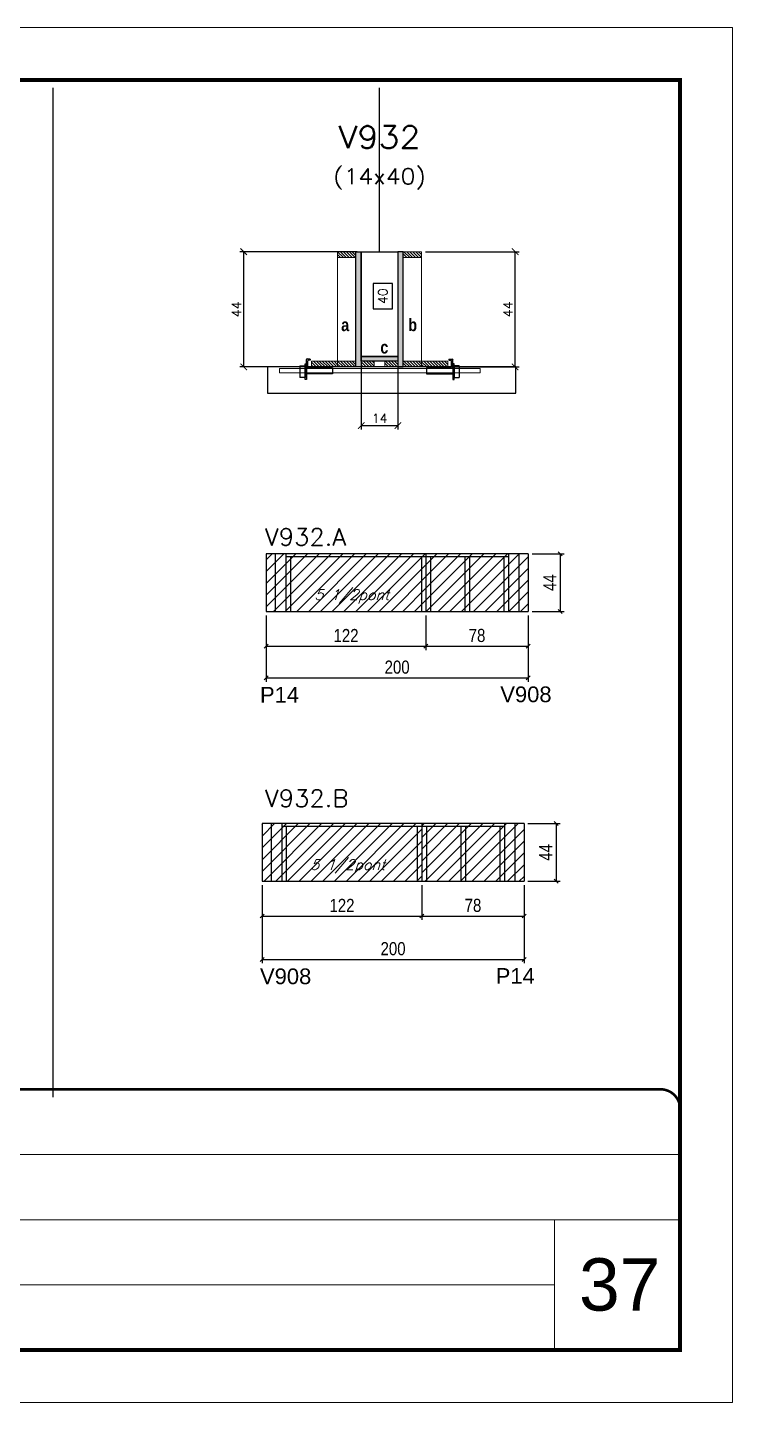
# Model space of a CAD drawing. Extents: x -20960 to -5926, y -2106 to 21915.
# Drawn here: x -11260 to -10722, y 10528 to 11578 of the extents above; entities that cross this region are included whole.
import ezdxf
from ezdxf.enums import TextEntityAlignment as Align

# ---------------------------------------------------------------- set-up
doc = ezdxf.new("R2010")
doc.units = 0
for name, pattern in [('CONTINUO', [0]), ('DASHED', [0.75, 0.5, -0.25]), ('HIDDEN', [0.375, 0.25, -0.125])]:
    doc.linetypes.add(name, pattern=pattern)
for name, color, linetype in [('5', 5, 'Continuous'), ('barrote', 251, 'Continuous'), ('COTA', 241, 'Continuous'), ('Cota Seção (2x)', 4, 'Continuous'), ('detalhes', 4, 'Continuous'), ('Painéis', 200, 'Continuous'), ('presilha', 1, 'Continuous'), ('Reaproveitamento', 251, 'Continuous'), ('SARR_2.2x7', 40, 'Continuous'), ('SARR_3.5x7', 81, 'Continuous'), ('texto', 7, 'Continuous'), ('Texto de Titulo', 7, 'Continuous'), ('Texto Qtd Sarr', 242, 'Continuous')]:
    doc.layers.add(name, color=color, linetype=linetype)
for name, color, linetype, lineweight in [('CARIMBO', 255, 'Continuous', 9), ('CONCRETO', 251, 'Continuous', 25), ('Folhas', 255, 'Continuous', 9), ('Hachura', 251, 'Continuous', 9), ('Madeira', 126, 'Continuous', 18), ('SARRAFO DE PRESSAO', 251, 'DASHED', 9), ('SCO-___-LAJ', 2, 'Continuous', 0), ('Texto Seção', 7, 'Continuous', 15)]:
    doc.layers.add(name, color=color, linetype=linetype, lineweight=lineweight)
doc.styles.add('ARIAL', font='arial.ttf')
doc.styles.add('COTA TECNICA', font='techl___.ttf', dxfattribs={"height": 10})
doc.styles.add('REGUA-120', font='ROMANS.shx', dxfattribs={"height": 15})
doc.styles.add('Romans', font='romans.shx')
doc.styles.get("Standard").update_dxf_attribs({"font": 'arial.ttf'})
doc.styles.add('TECNICA', font='techb___.ttf', dxfattribs={"height": 10})
doc.dimstyles.new('Cota Seção (2x)', dxfattribs={"dimtxt": 7, "dimasz": 5, "dimexe": 3, "dimexo": 3, "dimgap": 2, "dimtad": 3, "dimdec": 1, "dimlfac": 0.5, "dimzin": 12, "dimdsep": 46, "dimtxsty": 'Romans', "dimblk": 'ARCHTICK', "dimcen": 0, "dimclrd": 4, "dimclre": 4, "dimclrt": 1, "dimadec": 1, "dimazin": 3, "dimtfac": 1, "dimtdec": 1, "dimtmove": 0, "dimatfit": 3, "dimldrblk": 'OBLIQUE', "dimfxl": 1, "dimtolj": 1, "dimtzin": 12, "dimarcsym": 0})
doc.dimstyles.new('Cota Seção interna', dxfattribs={"dimtxt": 7, "dimasz": 6, "dimexe": 0.18, "dimexo": 2, "dimgap": -4, "dimtad": 3, "dimdec": 1, "dimlfac": 0.5, "dimzin": 12, "dimdsep": 46, "dimtxsty": 'Romans', "dimblk": 'ARCHTICK', "dimcen": 0.09, "dimse1": 1, "dimse2": 1, "dimsd1": 1, "dimsd2": 1, "dimclrd": 180, "dimclre": 5, "dimclrt": 1, "dimadec": 0, "dimazin": 3, "dimtfac": 1, "dimtdec": 1, "dimtofl": 0, "dimtmove": 0, "dimatfit": 3, "dimldrblk": 'ARCHTICK', "dimfxl": 1, "dimtolj": 1, "dimtzin": 0, "dimarcsym": 0})
doc.dimstyles.new('PAINEL', dxfattribs={"dimtxt": 10, "dimasz": 3, "dimexe": 3, "dimexo": 3, "dimgap": 3, "dimtad": 1, "dimdec": 1, "dimzin": 12, "dimdsep": 46, "dimtxsty": 'COTA TECNICA', "dimblk1": 'OBLIQUE', "dimblk2": 'OBLIQUE', "dimsah": 1, "dimcen": 0.9, "dimclrd": 4, "dimclre": 4, "dimclrt": 240, "dimadec": 1, "dimazin": 3, "dimtfac": 1, "dimtdec": 1, "dimtmove": 0, "dimatfit": 3, "dimfxl": 1, "dimtolj": 1, "dimtzin": 12, "dimarcsym": 0})
pattern_1 = [(315, (11941.2058, 3089.3804), (1.12253202, 1.12253202), [])]
pattern_2 = [(315, (11951.2058, 3089.3804), (1.12253202, 1.12253202), [])]
pattern_3 = [(45, (-148827.0137, -17170.8765), (-4.49012806, 4.49012806), [])]

# ---------------------------------------------------------------- blocks, each defined once
blk = doc.blocks.new('9999999999')
at = {"color": 30, "linetype": 'CONTINUO'}
for p, q in [((98564.6, 34379.6), (99584, 34379.6)), ((98564.6, 34329.8), (99488, 34329.8)), ((99584, 34329.8), (99488, 34329.8)), ((99488, 34329.8), (99488, 34230.2)), ((98564.6, 34280), (99488, 34280))]:
    blk.add_line(p, q, dxfattribs=at)
at = {"color": 30, "linetype": 'CONTINUO', "const_width": 2}
blk.add_lwpolyline([(99584, 34230.2), (99584, 34414.4, 0.414214), (99569, 34429.4), (98229, 34429.4, 0.414214), (98214, 34414.4), (98214, 34245.2, 0.414214), (98229, 34230.2), (99584, 34230.2)], format="xyb", dxfattribs=at)
at = {"layer": 'Folhas'}
blk.add_lwpolyline([(98139, 34190.2), (99624, 34190.2), (99624, 35240.2), (98139, 35240.2)], close=True, dxfattribs=at)
at = {"layer": 'Folhas', "color": 30, "const_width": 3}
blk.add_lwpolyline([(98214, 34230.2), (99584, 34230.2), (99584, 35200.2), (98214, 35200.2)], close=True, dxfattribs=at)
blk = doc.blocks.new('_ArchTick')
at = {"color": 0, "linetype": 'ByBlock', "const_width": 0.15}
blk.add_lwpolyline([(-0.5, -0.5), (0.5, 0.5)], dxfattribs=at)
blk = doc.blocks.new('*D1352')
at = {"layer": 'COTA', "color": 4, "lineweight": -2, "transparency": 16777216}
for p, q in [((-11008.4, 11407), (-11098.1, 11407)), ((-11095.1, 11319), (-11095.1, 11407)), ((-11046.4, 11319), (-11098.1, 11319))]:
    blk.add_line(p, q, dxfattribs=at)
at = {"layer": 'Defpoints', "color": 0, "transparency": 16777216}
for p in [(-11095.1, 11407), (-11005.4, 11407), (-11043.4, 11319)]:
    blk.add_point(p, dxfattribs=at)
at = {"layer": 'COTA', "color": 4, "lineweight": -2, "transparency": 16777216, "xscale": 5, "yscale": 5, "zscale": 5}
for p, rotation in [((-11095.1, 11407), 90), ((-11095.1, 11319), 270)]:
    blk.add_blockref('_ArchTick', p, dxfattribs=dict(at, rotation=rotation))
at = {"layer": 'COTA', "color": 1, "transparency": 16777216, "insert": (-11100.6, 11363), "char_height": 7, "attachment_point": 5, "rotation": 90, "style": 'Romans'}
blk.add_mtext('\\A1;44', dxfattribs=at)
blk = doc.blocks.new('_Oblique')
at = {"color": 0, "linetype": 'ByBlock', "lineweight": -2}
blk.add_line((-0.5, -0.5), (0.5, 0.5), dxfattribs=at)
blk = doc.blocks.new('*D1353')
at = {"layer": 'COTA', "color": 4, "lineweight": -2, "transparency": 16777216}
for p, q in [((-10956.4, 11407), (-10884.9, 11407)), ((-10887.9, 11319), (-10887.9, 11407)), ((-10936.4, 11319), (-10884.9, 11319))]:
    blk.add_line(p, q, dxfattribs=at)
at = {"layer": 'Defpoints', "color": 0, "transparency": 16777216}
for p in [(-10959.4, 11407), (-10887.9, 11407), (-10939.4, 11319)]:
    blk.add_point(p, dxfattribs=at)
at = {"layer": 'COTA', "color": 4, "lineweight": -2, "transparency": 16777216, "xscale": 5, "yscale": 5, "zscale": 5}
for p, rotation in [((-10887.9, 11407), 90), ((-10887.9, 11319), 270)]:
    blk.add_blockref('_ArchTick', p, dxfattribs=dict(at, rotation=rotation))
at = {"layer": 'COTA', "color": 1, "transparency": 16777216, "insert": (-10893.4, 11363), "char_height": 7, "attachment_point": 5, "rotation": 90, "style": 'Romans'}
blk.add_mtext('\\A1;44', dxfattribs=at)
blk = doc.blocks.new('*D1354')
at = {"layer": 'Cota Seção (2x)', "color": 180, "lineweight": -2, "transparency": 16777216}
for p, q in [((-10981.4, 11382.7), (-10996.4, 11382.7)), ((-10996.4, 11382.7), (-10996.4, 11363.4)), ((-10981.4, 11363.4), (-10981.4, 11382.7)), ((-10996.4, 11363.4), (-10981.4, 11363.4))]:
    blk.add_line(p, q, dxfattribs=at)
at = {"layer": 'Defpoints', "color": 0, "transparency": 16777216}
for p in [(-10977.4, 11407), (-10977.4, 11407), (-10977.4, 11327)]:
    blk.add_point(p, dxfattribs=at)
at = {"layer": 'Cota Seção (2x)', "color": 1, "transparency": 16777216, "insert": (-10988.9, 11373), "char_height": 7, "attachment_point": 5, "rotation": 90, "style": 'Romans'}
blk.add_mtext('\\A1;40', dxfattribs=at)
blk = doc.blocks.new('titulo1')
at = {"layer": 'Defpoints', "color": 252, "linetype": 'HIDDEN', "ltscale": 2}
blk.add_line((0, 0), (0, 125), dxfattribs=at)
at = {"layer": 'Defpoints', "style": 'Romans', "oblique": 15}
blk.add_attdef('FOLHA', text='', height=10, dxfattribs=at).set_placement((0, 15.6), align=Align.MIDDLE_CENTER)
at = {"layer": 'Texto Qtd Sarr', "color": 3, "style": 'Romans', "oblique": 15}
for tag, height, p in [('TITULO', 17, (0, 71.4)), ('SEÇÃO', 12, (0, 41.5))]:
    blk.add_attdef(tag, text='', height=height, dxfattribs=at).set_placement(p, align=Align.MIDDLE_CENTER)
blk = doc.blocks.new('PRESILHA METÁLICA 1')
at = {"layer": 'presilha'}
for p, q in [((7.5, 10.6), (7.5, 19.9)), ((12, 21), (8.6, 21)), ((9, 11.6), (9, 18.9)), ((12, 19.5), (9.6, 19.5)), ((12, 21), (12, 19.5)), ((0, 13), (6, 13)), ((0, 13), (0, 0)), ((6, 0), (0, 0)), ((6, 15.5), (7.5, 15.5)), ((6, -2.5), (6, 15.5)), ((6, 13), (6, 0)), ((7.5, 15.5), (7.5, -2.5)), ((37.5, 4.1), (7.5, 4.1)), ((37.5, 11), (9.6, 11)), ((37.5, 11), (37.5, 4.1)), ((7.5, -2.5), (6, -2.5))]:
    blk.add_line(p, q, dxfattribs=at)
for centre, radius, start, end in [((8.6, 19.9), 1.14, 90, 180), ((9.6, 18.9), 0.57, 90, 180), ((9.6, 11.6), 0.57, 180, 270)]:
    blk.add_arc(centre, radius, start, end, dxfattribs=at)
blk = doc.blocks.new('*D1355')
at = {"layer": 'COTA', "color": 4, "lineweight": -2, "transparency": 16777216}
for p, q in [((-11005.4, 11320.4), (-11005.4, 11271.3)), ((-10977.4, 11320.4), (-10977.4, 11271.3)), ((-11005.4, 11274.3), (-10977.4, 11274.3))]:
    blk.add_line(p, q, dxfattribs=at)
at = {"layer": 'Defpoints', "color": 0, "transparency": 16777216}
for p in [(-11005.4, 11323.4), (-10977.4, 11323.4), (-10977.4, 11274.3)]:
    blk.add_point(p, dxfattribs=at)
at = {"layer": 'COTA', "color": 4, "lineweight": -2, "transparency": 16777216, "xscale": 5, "yscale": 5, "zscale": 5, "rotation": 180}
blk.add_blockref('_ArchTick', (-11005.4, 11274.3), dxfattribs=at)
at = {"layer": 'COTA', "color": 4, "lineweight": -2, "transparency": 16777216, "xscale": 5, "yscale": 5, "zscale": 5}
blk.add_blockref('_ArchTick', (-10977.4, 11274.3), dxfattribs=at)
at = {"layer": 'COTA', "color": 1, "transparency": 16777216, "insert": (-10991.4, 11279.8), "char_height": 7, "attachment_point": 5, "style": 'Romans'}
blk.add_mtext('\\A1;14', dxfattribs=at)
blk = doc.blocks.new('*D1356')
at = {"layer": 'COTA', "color": 4, "linetype": 'ByBlock', "lineweight": -2, "transparency": 16777216}
for p, q in [((-11081.1, 10923.3), (-11081.1, 10863.6)), ((-10881.1, 10923.3), (-10881.1, 10863.6)), ((-11081.1, 10866.6), (-10881.1, 10866.6))]:
    blk.add_line(p, q, dxfattribs=at)
at = {"layer": 'Defpoints', "color": 0, "linetype": 'ByBlock', "transparency": 16777216}
for p in [(-11081.1, 10926.3), (-10881.1, 10926.3), (-10881.1, 10866.6)]:
    blk.add_point(p, dxfattribs=at)
at = {"layer": 'COTA', "color": 4, "linetype": 'ByBlock', "lineweight": -2, "transparency": 16777216, "xscale": 3, "yscale": 3, "zscale": 3, "rotation": 180}
blk.add_blockref('_Oblique', (-11081.1, 10866.6), dxfattribs=at)
at = {"layer": 'COTA', "color": 4, "linetype": 'ByBlock', "lineweight": -2, "transparency": 16777216, "xscale": 3, "yscale": 3, "zscale": 3}
blk.add_blockref('_Oblique', (-10881.1, 10866.6), dxfattribs=at)
at = {"layer": 'COTA', "color": 240, "linetype": 'ByBlock', "transparency": 16777216, "insert": (-10981.1, 10874.7), "char_height": 10, "attachment_point": 5, "style": 'COTA TECNICA'}
blk.add_mtext('\\A1;200', dxfattribs=at)
blk = doc.blocks.new('*D1357')
at = {"layer": 'COTA', "color": 4, "linetype": 'ByBlock', "lineweight": -2, "transparency": 16777216}
for p, q in [((-10878.1, 10970.3), (-10853.6, 10970.3)), ((-10856.6, 10970.3), (-10856.6, 10926.3)), ((-10878.1, 10926.3), (-10853.6, 10926.3))]:
    blk.add_line(p, q, dxfattribs=at)
at = {"layer": 'Defpoints', "color": 0, "linetype": 'ByBlock', "transparency": 16777216}
for p in [(-10881.1, 10970.3), (-10881.1, 10926.3), (-10856.6, 10926.3)]:
    blk.add_point(p, dxfattribs=at)
at = {"layer": 'COTA', "color": 4, "linetype": 'ByBlock', "lineweight": -2, "transparency": 16777216, "xscale": 3, "yscale": 3, "zscale": 3}
for p, rotation in [((-10856.6, 10970.3), 90), ((-10856.6, 10926.3), 270)]:
    blk.add_blockref('_Oblique', p, dxfattribs=dict(at, rotation=rotation))
at = {"layer": 'COTA', "color": 240, "linetype": 'ByBlock', "transparency": 16777216, "insert": (-10864.6, 10948.3), "char_height": 10, "attachment_point": 5, "rotation": 90, "style": 'COTA TECNICA'}
blk.add_mtext('\\A1;44', dxfattribs=at)
blk = doc.blocks.new('*D1370')
at = {"layer": 'COTA', "color": 4, "linetype": 'ByBlock', "lineweight": -2, "transparency": 16777216}
for p, q in [((-11081.1, 10923.3), (-11081.1, 10896.7)), ((-10959.1, 10923.3), (-10959.1, 10896.7)), ((-11081.1, 10899.7), (-10959.1, 10899.7))]:
    blk.add_line(p, q, dxfattribs=at)
at = {"layer": 'Defpoints', "color": 0, "linetype": 'ByBlock', "transparency": 16777216}
for p in [(-11081.1, 10926.3), (-10959.1, 10926.3), (-10959.1, 10899.7)]:
    blk.add_point(p, dxfattribs=at)
at = {"layer": 'COTA', "color": 4, "linetype": 'ByBlock', "lineweight": -2, "transparency": 16777216, "xscale": 3, "yscale": 3, "zscale": 3, "rotation": 180}
blk.add_blockref('_Oblique', (-11081.1, 10899.7), dxfattribs=at)
at = {"layer": 'COTA', "color": 4, "linetype": 'ByBlock', "lineweight": -2, "transparency": 16777216, "xscale": 3, "yscale": 3, "zscale": 3}
blk.add_blockref('_Oblique', (-10959.1, 10899.7), dxfattribs=at)
at = {"layer": 'COTA', "color": 240, "linetype": 'ByBlock', "transparency": 16777216, "insert": (-11020.1, 10907.8), "char_height": 10, "attachment_point": 5, "style": 'COTA TECNICA'}
blk.add_mtext('\\A1;122', dxfattribs=at)
blk = doc.blocks.new('*D1371')
at = {"layer": 'COTA', "color": 4, "linetype": 'ByBlock', "lineweight": -2, "transparency": 16777216}
for p, q in [((-10959.1, 10923.3), (-10959.1, 10896.7)), ((-10881.1, 10923.3), (-10881.1, 10896.7)), ((-10959.1, 10899.7), (-10881.1, 10899.7))]:
    blk.add_line(p, q, dxfattribs=at)
at = {"layer": 'Defpoints', "color": 0, "linetype": 'ByBlock', "transparency": 16777216}
for p in [(-10959.1, 10926.3), (-10881.1, 10926.3), (-10881.1, 10899.7)]:
    blk.add_point(p, dxfattribs=at)
at = {"layer": 'COTA', "color": 4, "linetype": 'ByBlock', "lineweight": -2, "transparency": 16777216, "xscale": 3, "yscale": 3, "zscale": 3, "rotation": 180}
blk.add_blockref('_Oblique', (-10959.1, 10899.7), dxfattribs=at)
at = {"layer": 'COTA', "color": 4, "linetype": 'ByBlock', "lineweight": -2, "transparency": 16777216, "xscale": 3, "yscale": 3, "zscale": 3}
blk.add_blockref('_Oblique', (-10881.1, 10899.7), dxfattribs=at)
at = {"layer": 'COTA', "color": 240, "linetype": 'ByBlock', "transparency": 16777216, "insert": (-10920.1, 10907.8), "char_height": 10, "attachment_point": 5, "style": 'COTA TECNICA'}
blk.add_mtext('\\A1;78', dxfattribs=at)
blk = doc.blocks.new('*D1342')
at = {"layer": 'COTA', "color": 4, "linetype": 'ByBlock', "lineweight": -2, "transparency": 16777216}
for p, q in [((-11078, 11129.3), (-11078, 11078.6)), ((-10878, 11129.3), (-10878, 11078.6)), ((-11078, 11081.6), (-10878, 11081.6))]:
    blk.add_line(p, q, dxfattribs=at)
at = {"layer": 'Defpoints', "color": 0, "linetype": 'ByBlock', "transparency": 16777216}
for p in [(-11078, 11132.3), (-10878, 11132.3), (-10878, 11081.6)]:
    blk.add_point(p, dxfattribs=at)
at = {"layer": 'COTA', "color": 4, "linetype": 'ByBlock', "lineweight": -2, "transparency": 16777216, "xscale": 3, "yscale": 3, "zscale": 3, "rotation": 180}
blk.add_blockref('_Oblique', (-11078, 11081.6), dxfattribs=at)
at = {"layer": 'COTA', "color": 4, "linetype": 'ByBlock', "lineweight": -2, "transparency": 16777216, "xscale": 3, "yscale": 3, "zscale": 3}
blk.add_blockref('_Oblique', (-10878, 11081.6), dxfattribs=at)
at = {"layer": 'COTA', "color": 240, "linetype": 'ByBlock', "transparency": 16777216, "insert": (-10978, 11089.7), "char_height": 10, "attachment_point": 5, "style": 'COTA TECNICA'}
blk.add_mtext('\\A1;200', dxfattribs=at)
blk = doc.blocks.new('*D1343')
at = {"layer": 'COTA', "color": 4, "linetype": 'ByBlock', "lineweight": -2, "transparency": 16777216}
for p, q in [((-10875, 11176.3), (-10850.5, 11176.3)), ((-10853.5, 11176.3), (-10853.5, 11132.3)), ((-10875, 11132.3), (-10850.5, 11132.3))]:
    blk.add_line(p, q, dxfattribs=at)
at = {"layer": 'Defpoints', "color": 0, "linetype": 'ByBlock', "transparency": 16777216}
for p in [(-10878, 11176.3), (-10878, 11132.3), (-10853.5, 11132.3)]:
    blk.add_point(p, dxfattribs=at)
at = {"layer": 'COTA', "color": 4, "linetype": 'ByBlock', "lineweight": -2, "transparency": 16777216, "xscale": 3, "yscale": 3, "zscale": 3}
for p, rotation in [((-10853.5, 11176.3), 90), ((-10853.5, 11132.3), 270)]:
    blk.add_blockref('_Oblique', p, dxfattribs=dict(at, rotation=rotation))
at = {"layer": 'COTA', "color": 240, "linetype": 'ByBlock', "transparency": 16777216, "insert": (-10861.5, 11154.3), "char_height": 10, "attachment_point": 5, "rotation": 90, "style": 'COTA TECNICA'}
blk.add_mtext('\\A1;44', dxfattribs=at)
blk = doc.blocks.new('*D1344')
at = {"layer": 'COTA', "color": 4, "linetype": 'ByBlock', "lineweight": -2, "transparency": 16777216}
for p, q in [((-11078, 11129.3), (-11078, 11102.8)), ((-10956, 11129.3), (-10956, 11102.8)), ((-11078, 11105.8), (-10956, 11105.8))]:
    blk.add_line(p, q, dxfattribs=at)
at = {"layer": 'Defpoints', "color": 0, "linetype": 'ByBlock', "transparency": 16777216}
for p in [(-11078, 11132.3), (-10956, 11132.3), (-10956, 11105.8)]:
    blk.add_point(p, dxfattribs=at)
at = {"layer": 'COTA', "color": 4, "linetype": 'ByBlock', "lineweight": -2, "transparency": 16777216, "xscale": 3, "yscale": 3, "zscale": 3, "rotation": 180}
blk.add_blockref('_Oblique', (-11078, 11105.8), dxfattribs=at)
at = {"layer": 'COTA', "color": 4, "linetype": 'ByBlock', "lineweight": -2, "transparency": 16777216, "xscale": 3, "yscale": 3, "zscale": 3}
blk.add_blockref('_Oblique', (-10956, 11105.8), dxfattribs=at)
at = {"layer": 'COTA', "color": 240, "linetype": 'ByBlock', "transparency": 16777216, "insert": (-11017, 11113.9), "char_height": 10, "attachment_point": 5, "style": 'COTA TECNICA'}
blk.add_mtext('\\A1;122', dxfattribs=at)
blk = doc.blocks.new('*D1345')
at = {"layer": 'COTA', "color": 4, "linetype": 'ByBlock', "lineweight": -2, "transparency": 16777216}
for p, q in [((-10956, 11129.3), (-10956, 11102.8)), ((-10878, 11129.3), (-10878, 11102.8)), ((-10956, 11105.8), (-10878, 11105.8))]:
    blk.add_line(p, q, dxfattribs=at)
at = {"layer": 'Defpoints', "color": 0, "linetype": 'ByBlock', "transparency": 16777216}
for p in [(-10956, 11132.3), (-10878, 11132.3), (-10878, 11105.8)]:
    blk.add_point(p, dxfattribs=at)
at = {"layer": 'COTA', "color": 4, "linetype": 'ByBlock', "lineweight": -2, "transparency": 16777216, "xscale": 3, "yscale": 3, "zscale": 3, "rotation": 180}
blk.add_blockref('_Oblique', (-10956, 11105.8), dxfattribs=at)
at = {"layer": 'COTA', "color": 4, "linetype": 'ByBlock', "lineweight": -2, "transparency": 16777216, "xscale": 3, "yscale": 3, "zscale": 3}
blk.add_blockref('_Oblique', (-10878, 11105.8), dxfattribs=at)
at = {"layer": 'COTA', "color": 240, "linetype": 'ByBlock', "transparency": 16777216, "insert": (-10917, 11113.9), "char_height": 10, "attachment_point": 5, "style": 'COTA TECNICA'}
blk.add_mtext('\\A1;78', dxfattribs=at)

msp = doc.modelspace()

# ---------------------------------------------------------------- hatches: boundary and pattern name
at = {"layer": 'Hachura'}
h = msp.add_hatch(dxfattribs=at)
h.set_pattern_fill('ANSI31', color=256, scale=0.5, angle=270, style=0)
h.set_pattern_definition([(315, (11951.2058, 3099.3804), (1.12253202, 1.12253202), [])])
h.paths.add_polyline_path([(-11009.41, 11402.62), (-11009.41, 11407.02), (-11023.41, 11407.02), (-11023.41, 11402.62)])
h = msp.add_hatch(color=256, dxfattribs=at)
h.dxf.hatch_style = 1
h.paths.add_polyline_path([(-11009.41, 11407.02), (-11005.41, 11407.02), (-11005.41, 11319.02), (-11009.41, 11319.02)])
h = msp.add_hatch(color=256, dxfattribs=at)
h.dxf.hatch_style = 1
h.paths.add_polyline_path([(-10973.42, 11407.02), (-10977.42, 11407.02), (-10977.41, 11319.02), (-10973.41, 11319.02)])
h = msp.add_hatch(dxfattribs=at)
h.set_pattern_fill('ANSI31', color=256, scale=0.5, angle=270, style=0)
h.set_pattern_definition([(315, (11941.2154, 3099.3804), (1.12253202, 1.12253202), [])])
h.paths.add_polyline_path([(-10973.42, 11402.62), (-10973.42, 11407.02), (-10959.42, 11407.02), (-10959.42, 11402.62)])
h = msp.add_hatch(dxfattribs=at)
h.set_pattern_fill('ANSI31', color=256, scale=0.5, angle=270, style=0)
h.set_pattern_definition(pattern_2)
h.paths.add_polyline_path([(-11043.41, 11319.02), (-11043.41, 11323.42), (-11023.41, 11323.42), (-11023.41, 11319.02)])
h = msp.add_hatch(dxfattribs=at)
h.set_pattern_fill('ANSI31', color=256, scale=0.5, angle=270, style=0)
h.set_pattern_definition([(315, (11951.2058, 3015.7804), (1.12253202, 1.12253202), [])])
h.paths.add_polyline_path([(-11009.41, 11319.02), (-11009.41, 11323.42), (-11023.41, 11323.42), (-11023.41, 11319.02)])
h = msp.add_hatch(color=256, dxfattribs=at)
h.dxf.hatch_style = 1
h.paths.add_polyline_path([(-11005.41, 11323.42), (-11005.41, 11327.02), (-10977.41, 11327.02), (-10977.41, 11323.42)])
h = msp.add_hatch(dxfattribs=at)
h.set_pattern_fill('ANSI31', color=256, scale=0.5, angle=270, style=0)
h.set_pattern_definition(pattern_2)
h.paths.add_polyline_path([(-11005.41, 11319.02), (-11005.41, 11323.42), (-10995.41, 11323.42), (-10995.41, 11319.02)])
h = msp.add_hatch(dxfattribs=at)
h.set_pattern_fill('ANSI31', color=256, scale=0.5, angle=270, style=0)
h.set_pattern_definition(pattern_1)
h.paths.add_polyline_path([(-10977.41, 11319.02), (-10977.41, 11323.42), (-10987.41, 11323.42), (-10987.41, 11319.02)])
h = msp.add_hatch(dxfattribs=at)
h.set_pattern_fill('ANSI31', color=256, scale=0.5, angle=270, style=0)
h.set_pattern_definition([(315, (11941.2058, 3015.7804), (1.12253202, 1.12253202), [])])
h.paths.add_polyline_path([(-10973.41, 11319.02), (-10973.41, 11323.42), (-10959.41, 11323.42), (-10959.41, 11319.02)])
h = msp.add_hatch(dxfattribs=at)
h.set_pattern_fill('ANSI31', color=256, scale=0.5, angle=270, style=0)
h.set_pattern_definition(pattern_1)
h.paths.add_polyline_path([(-10939.41, 11319.02), (-10939.41, 11323.42), (-10959.41, 11323.42), (-10959.41, 11319.02)])
at = {"layer": 'Reaproveitamento', "linetype": 'ByBlock'}
h = msp.add_hatch(dxfattribs=at)
h.set_pattern_fill('ANSI31', color=256, scale=2)
h.set_pattern_definition(pattern_3)
h.paths.add_polyline_path([(-11078, 11176.32), (-11078, 11132.32), (-10956, 11132.32), (-10956, 11176.32)])
h = msp.add_hatch(dxfattribs=at)
h.set_pattern_fill('ANSI31', color=256, scale=2)
h.set_pattern_definition(pattern_3)
h.paths.add_polyline_path([(-10956, 11176.32), (-10956, 11132.32), (-10878, 11132.32), (-10878, 11176.32)])
h = msp.add_hatch(dxfattribs=at)
h.set_pattern_fill('ANSI31', color=256, scale=2)
h.set_pattern_definition([(45, (-149337.549, -17170.8765), (-4.49012806, 4.49012806), [])])
h.paths.add_polyline_path([(-11081.11, 10970.26), (-11081.11, 10926.26), (-10959.11, 10926.26), (-10959.11, 10970.26)])
h.paths.add_polyline_path([(-11052.09, 10929.66), (-10984.47, 10929.66), (-10978.97, 10945.64), (-11046.59, 10945.64)], flags=24)
h = msp.add_hatch(dxfattribs=at)
h.set_pattern_fill('ANSI31', color=256, scale=2)
h.set_pattern_definition([(45, (-150922.549, -14873.726), (-4.49012806, 4.49012806), [])])
h.paths.add_polyline_path([(-10881.11, 10926.26), (-10881.11, 10970.26), (-10959.11, 10970.26), (-10959.11, 10926.26)])

# ---------------------------------------------------------------- linework, layer by layer
at = {"layer": 'barrote'}
msp.add_lwpolyline([(-11076.87, 11299.02), (-10887.29, 11299.02), (-10887.29, 11319.02), (-11076.87, 11319.02)], close=True, dxfattribs=at)
at = {"layer": 'CONCRETO'}
msp.add_lwpolyline([(-11005.41, 11407.02), (-10977.41, 11407.02), (-10977.41, 11327.02), (-11005.41, 11327.02), (-11005.41, 11407.02)], close=True, dxfattribs=at)
at = {"layer": 'COTA', "linetype": 'ByBlock'}
msp.add_line((-11240.85, 11532.02), (-11240.85, 10761.27), dxfattribs=at)
at = {"layer": 'Madeira'}
for points in [[(-11009.41, 11402.62), (-11009.41, 11407.02), (-11023.41, 11407.02), (-11023.41, 11402.62)], [(-11009.41, 11407.02), (-11023.41, 11407.02), (-11023.41, 11319.02), (-11009.41, 11319.02)], [(-10973.42, 11402.62), (-10973.42, 11407.02), (-10959.42, 11407.02), (-10959.42, 11402.62)], [(-10973.42, 11407.02), (-10959.42, 11407.02), (-10959.41, 11319.02), (-10973.41, 11319.02)], [(-11043.41, 11319.02), (-11043.41, 11323.42), (-11023.41, 11323.42), (-11023.41, 11319.02)], [(-11009.41, 11319.02), (-11009.41, 11323.42), (-11023.41, 11323.42), (-11023.41, 11319.02)], [(-11005.41, 11319.02), (-11005.41, 11323.42), (-10995.41, 11323.42), (-10995.41, 11319.02)], [(-10977.41, 11319.02), (-10977.41, 11323.42), (-10987.41, 11323.42), (-10987.41, 11319.02)], [(-10973.41, 11319.02), (-10973.41, 11323.42), (-10959.41, 11323.42), (-10959.41, 11319.02)], [(-10939.41, 11319.02), (-10939.41, 11323.42), (-10959.41, 11323.42), (-10959.41, 11319.02)]]:
    msp.add_lwpolyline(points, close=True, dxfattribs=at)
at = {"layer": 'Painéis', "linetype": 'ByBlock'}
for p, q in [((-11078, 11176.32), (-11078, 11132.32)), ((-10878, 11176.32), (-11078, 11176.32)), ((-10956, 11176.32), (-10956, 11132.32)), ((-10878, 11176.32), (-10878, 11132.32)), ((-11078, 11132.32), (-10878, 11132.32)), ((-11081.11, 10970.26), (-11081.11, 10926.26)), ((-10881.11, 10970.26), (-11081.11, 10970.26)), ((-10959.11, 10970.26), (-10959.11, 10926.26)), ((-10881.11, 10970.26), (-10881.11, 10926.26)), ((-11081.11, 10926.26), (-10881.11, 10926.26))]:
    msp.add_line(p, q, dxfattribs=at)
at = {"layer": 'Painéis'}
for points in [[(-11009.41, 11407.02), (-11005.41, 11407.02), (-11005.41, 11319.02), (-11009.41, 11319.02)], [(-10973.42, 11407.02), (-10977.42, 11407.02), (-10977.41, 11319.02), (-10973.41, 11319.02)], [(-11005.41, 11323.42), (-11005.41, 11327.02), (-10977.41, 11327.02), (-10977.41, 11323.42)]]:
    msp.add_lwpolyline(points, close=True, dxfattribs=at)
at = {"layer": 'SARR_2.2x7', "linetype": 'Continuous'}
for p, q in [((-11071, 11176.32), (-11071, 11132.32)), ((-10893, 11174.12), (-11063, 11174.12)), ((-10885, 11176.32), (-10885, 11132.32)), ((-11074.11, 10970.26), (-11074.11, 10926.26)), ((-10896.11, 10968.06), (-11066.11, 10968.06)), ((-10888.11, 10970.26), (-10888.11, 10926.26))]:
    msp.add_line(p, q, dxfattribs=at)
at = {"layer": 'SARR_3.5x7'}
for p, q in [((-11063, 11176.32), (-11063, 11132.32)), ((-11059.5, 11174.12), (-11059.5, 11132.32)), ((-10959.5, 11174.12), (-10959.5, 11132.32)), ((-10952.5, 11174.12), (-10952.5, 11132.32)), ((-10926.25, 11174.12), (-10926.25, 11132.32)), ((-10922.75, 11174.12), (-10922.75, 11132.32)), ((-10896.5, 11174.13), (-10896.5, 11132.32)), ((-10893, 11176.32), (-10893, 11132.32)), ((-11066.11, 10970.26), (-11066.11, 10926.26)), ((-11062.61, 10968.06), (-11062.61, 10926.26)), ((-10962.61, 10968.06), (-10962.61, 10926.26)), ((-10955.61, 10968.06), (-10955.61, 10926.26)), ((-10929.36, 10968.06), (-10929.36, 10926.25)), ((-10925.86, 10968.06), (-10925.86, 10926.25)), ((-10899.61, 10968.06), (-10899.61, 10926.26)), ((-10896.11, 10970.26), (-10896.11, 10926.26))]:
    msp.add_line(p, q, dxfattribs=at)
at = {"layer": 'SCO-___-LAJ', "color": 1}
msp.add_lwpolyline([(-11067.87, 11317.69), (-10914.6, 11317.69), (-10914.6, 11314.49), (-11067.87, 11314.49)], close=True, dxfattribs=at)

# ---------------------------------------------------------------- block references
at = {"layer": 'presilha', "yscale": 0.6666666666666666, "zscale": 0.6666666666666666}
for p, xscale in [((-11052.28, 11311.06), 0.6666666666666666), ((-10930.55, 11311.06), -0.6666666666666666)]:
    msp.add_blockref('PRESILHA METÁLICA 1', p, dxfattribs=dict(at, xscale=xscale))
at = {"layer": 'SARRAFO DE PRESSAO', "color": 6, "linetype": 'ByBlock'}
msp.add_blockref('9999999999', (-110345.98, -23661.99), dxfattribs=at)
at = {"layer": 'Texto Seção'}
ref = msp.add_blockref('titulo1', (-10991.41, 11407.02), dxfattribs=at)
ref.add_attrib('TITULO', 'V932', dxfattribs={"layer": 'Texto de Titulo', "color": 7, "height": 17, "style": 'Romans', "width": 1.1}).set_placement((-10991.41, 11494.52), align=Align.MIDDLE_CENTER)
ref.add_attrib('SEÇÃO', '(14x40)', dxfattribs={"layer": 'Texto de Titulo', "color": 7, "height": 12, "style": 'Romans', "width": 1.1}).set_placement((-10991.41, 11464.52), align=Align.MIDDLE_CENTER)

# ---------------------------------------------------------------- texts
at = {"layer": '5', "linetype": 'Continuous'}
for s, p in [('P14', (-11082.66, 11062.7)), ('V908', (-10899.23, 11062.99)), ('V908', (-11082.66, 10847.66)), ('P14', (-10902.73, 10847.96))]:
    msp.add_text(s, height=12, rotation=0.00004, dxfattribs=at).set_placement(p)
at = {"layer": 'CARIMBO', "style": 'ARIAL'}
msp.add_text('37', height=40, dxfattribs=at).set_placement((-10839.14, 10598.36))
at = {"layer": 'detalhes', "style": 'TECNICA'}
for s, p in [('a', (-11020.72, 11346.36)), ('b', (-10969.48, 11346.35)), ('c', (-10990.81, 11329.26))]:
    msp.add_text(s, height=9.6, dxfattribs=at).set_placement(p)
at = {"layer": 'texto', "color": 2, "char_height": 8, "attachment_point": 5, "style": 'Romans'}
for insert in [(-11012.62, 11143.72), (-11015.72, 10937.65)]:
    msp.add_mtext('{\\Q19;\\C256;5 1/2pont}', dxfattribs=dict(at, insert=insert))
at = {"layer": 'Texto Seção', "style": 'REGUA-120', "width": 1.05}
for s, p in [('V932.A', (-11078.89, 11182.69)), ('V932.B', (-11078.89, 10983.1))]:
    msp.add_text(s, height=13, dxfattribs=at).set_placement(p)

# ---------------------------------------------------------------- dimensions: what is measured, and where the dimension line sits
at = {"layer": 'COTA'}
for base, p1, p2, picture, middle in [((-11095.06, 11407.02), (-11043.41, 11319.02), (-11005.41, 11407.02), '*D1352', (-11100.56, 11363.02)), ((-10887.94, 11407.02), (-10939.41, 11319.02), (-10959.42, 11407.02), '*D1353', (-10893.44, 11363.02))]:
    dim = msp.add_linear_dim(base=base, p1=p1, p2=p2, angle=90, dimstyle='Cota Seção (2x)', dxfattribs=at)
    dim.commit()
    dim.dimension.update_dxf_attribs({"geometry": picture, "text_midpoint": middle})
dim = msp.add_linear_dim(base=(-10977.41, 11274.3), p1=(-11005.41, 11323.42), p2=(-10977.41, 11323.42), dimstyle='Cota Seção (2x)', dxfattribs=at)
dim.commit()
dim.dimension.update_dxf_attribs({"geometry": '*D1355', "text_midpoint": (-10991.41, 11279.8)})
at = {"layer": 'COTA', "linetype": 'ByBlock'}
for base, p1, p2, picture, middle in [((-10853.47, 11132.32), (-10878, 11176.32), (-10878, 11132.32), '*D1343', (-10861.54, 11154.32)), ((-10856.58, 10926.26), (-10881.11, 10970.26), (-10881.11, 10926.26), '*D1357', (-10864.65, 10948.26))]:
    dim = msp.add_linear_dim(base=base, p1=p1, p2=p2, angle=90, dimstyle='PAINEL', dxfattribs=at)
    dim.commit()
    dim.dimension.update_dxf_attribs({"geometry": picture, "text_midpoint": middle})
for p1, p2, distance, picture, middle in [((-11078, 11132.32), (-10878, 11132.32), -50.7, '*D1342', (-10978, 11089.73)), ((-11081.11, 10926.26), (-10881.11, 10926.26), -59.67, '*D1356', (-10981.11, 10874.69))]:
    dim = msp.add_aligned_dim(p1=p1, p2=p2, distance=distance, dimstyle='PAINEL', dxfattribs=at)
    dim.commit()
    dim.dimension.update_dxf_attribs({"geometry": picture, "text_midpoint": middle})
for base, p1, p2, picture, middle in [((-10956, 11105.8), (-11078, 11132.32), (-10956, 11132.32), '*D1344', (-11017, 11113.86)), ((-10959.11, 10899.73), (-11081.11, 10926.26), (-10959.11, 10926.26), '*D1370', (-11020.11, 10907.79))]:
    dim = msp.add_linear_dim(base=base, p1=p1, p2=p2, dimstyle='PAINEL', dxfattribs=at)
    dim.commit()
    dim.dimension.update_dxf_attribs({"geometry": picture, "text_midpoint": middle})
for base, p1, p2, picture, middle in [((-10878, 11105.8), (-10956, 11132.32), (-10878, 11132.32), '*D1345', (-10917, 11113.89)), ((-10881.11, 10899.73), (-10959.11, 10926.26), (-10881.11, 10926.26), '*D1371', (-10920.11, 10907.83))]:
    dim = msp.add_linear_dim(base=base, p1=p1, p2=p2, dimstyle='PAINEL', override={"dimtmove": 1}, dxfattribs=at)
    dim.commit()
    dim.dimension.update_dxf_attribs({"geometry": picture, "text_midpoint": middle})
at = {"layer": 'Cota Seção (2x)'}
dim = msp.add_linear_dim(base=(-10977.42, 11407.02), p1=(-10977.41, 11327.02), p2=(-10977.42, 11407.02), angle=90, dimstyle='Cota Seção interna', dxfattribs=at)
dim.commit()
dim.dimension.update_dxf_attribs({"geometry": '*D1354', "text_midpoint": (-10977.42, 11373.02), "dimtype": 160})

doc.saveas('drawing.dxf')
